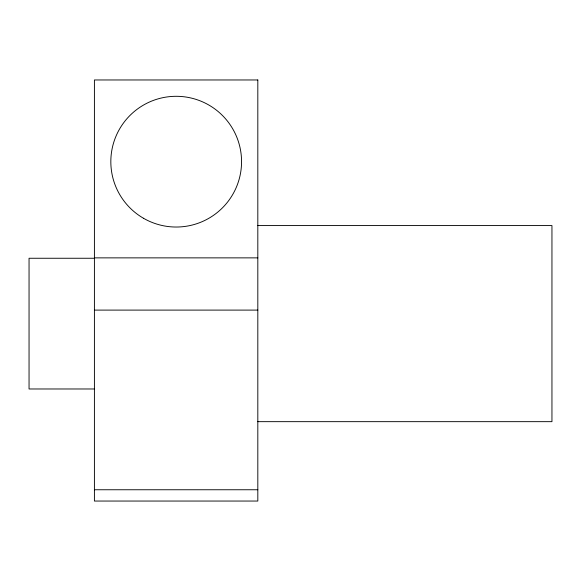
<?xml version="1.0" encoding="UTF-8"?>
<svg xmlns="http://www.w3.org/2000/svg" width="581" height="581" viewBox="0 0 581 581"><rect width="100%" height="100%" fill="white"/><g stroke="black" fill="none" stroke-linecap="round" stroke-linejoin="round"><path stroke-width="0.87" d="M257.819 225.573L551.95 225.573L551.95 421.661L257.819 421.661M94.412 257.87L257.819 257.87M94.412 258.255L29.05 258.255L29.05 388.979L94.412 388.979M94.412 310.101L257.819 310.101M94.412 489.754L257.819 489.754M257.819 79.967L94.412 79.967L94.412 501.047L257.819 501.047L257.819 79.967M143.514 218.274A65.362 65.362 0 0 0 241.558 161.671A65.362 65.362 0 0 0 143.514 105.059A65.362 65.362 0 0 0 143.514 218.274"/></g></svg>
